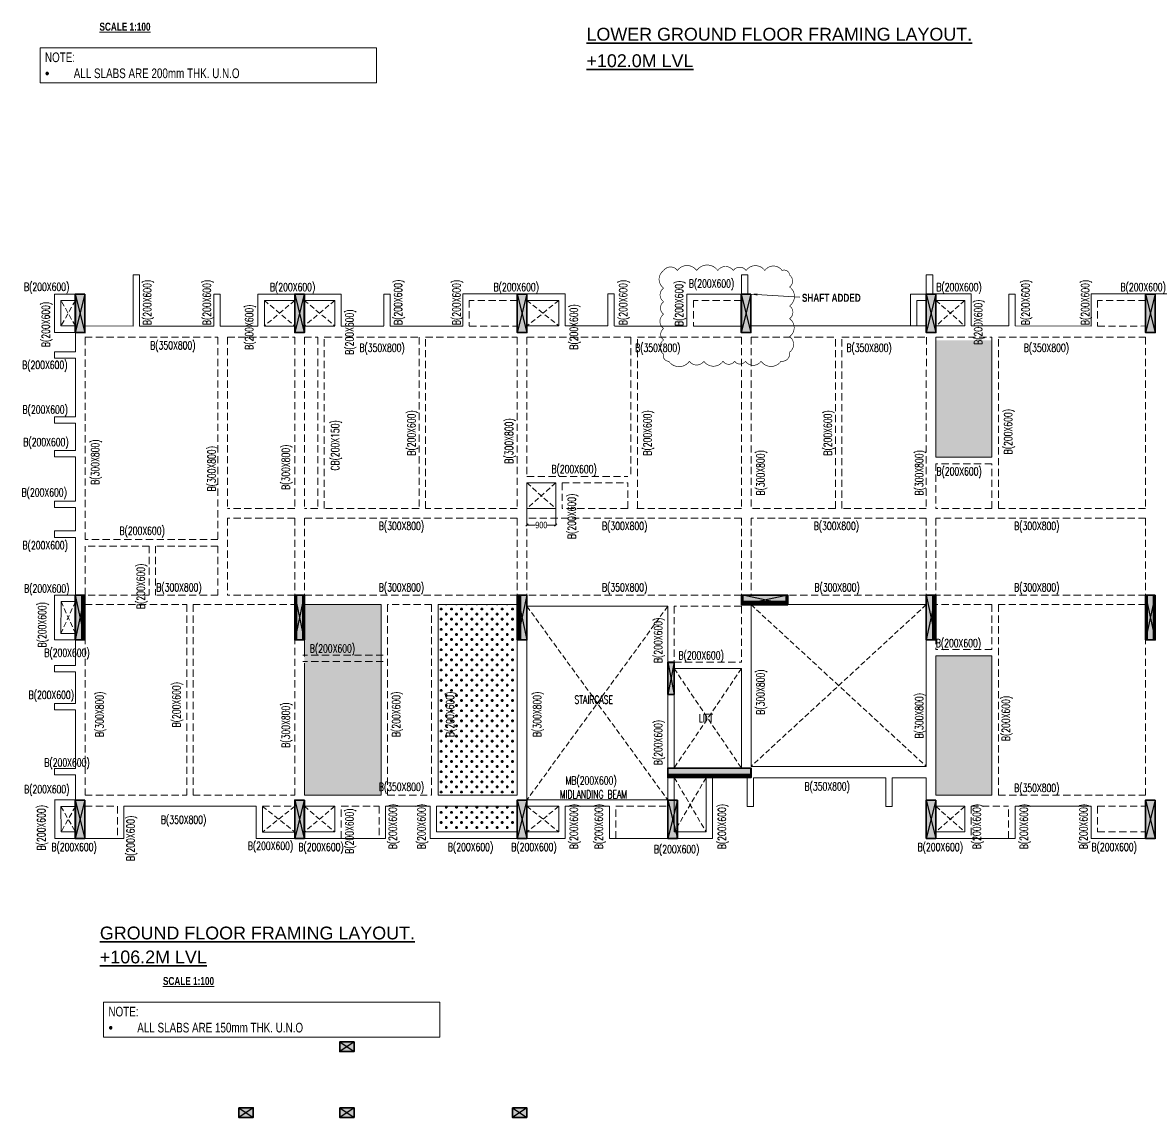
# Model space of a CAD drawing. Header units: millimetres. Extents: x 683505 to 834438, y -157984 to 65565.
# Drawn here: x 734647 to 769873, y -32771 to 1422 of the extents above; entities that cross this region are included whole.
import ezdxf

# ---------------------------------------------------------------- set-up
doc = ezdxf.new("R2010")
doc.units = ezdxf.units.MM
doc.linetypes.add('DASHED', pattern=[0.75, 0.5, -0.25])
doc.linetypes.add('HIDDEN', pattern=[9.525, 6.35, -3.175])
doc.layers.get('0').update_dxf_attribs({"lineweight": 20})
doc.layers.get('Defpoints').update_dxf_attribs({"color": 1})
for name, color, linetype, lineweight in [('G-ANNO-TEXT', 7, 'Continuous', 18), ('HATCH', 9, 'Continuous', 5), ('S-BEAM-IDEN', 2, 'Continuous', 9), ('S-COL HATCH', 8, 'Continuous', 35), ('S-COLS', 6, 'Continuous', 35), ('S-HEADING', 8, 'Continuous', 35), ('S-SUNKEN HATCH', 9, 'Continuous', 35), ('S_FRAMES', 4, 'Continuous', 9), ('STR-CUTOUT', 1, 'Continuous', 13)]:
    doc.layers.add(name, color=color, linetype=linetype, lineweight=lineweight)
doc.styles.add('Dim.s & Anno.(Misc.)', font='ARIALN.TTF')
doc.styles.add('ROMANS', font='romans.shx', dxfattribs={"width": 0.75})
doc.styles.add('SOBHA', font='swisscl.ttf', dxfattribs={"height": 200})
doc.styles.get("Standard").update_dxf_attribs({"font": 'arial.ttf'})
doc.styles.add('Swis721 LtCn BT_2', font='swisscl.ttf', dxfattribs={"height": 244.992296})
doc.dimstyles.new('A-GFC-100', dxfattribs={"dimscale": 100, "dimtxt": 2, "dimasz": 2, "dimexe": 1.5, "dimexo": 0, "dimgap": 1, "dimtad": 1, "dimdec": 0, "dimdsep": 46, "dimtxsty": 'Dim.s & Anno.(Misc.)', "dimblk": 'ARCHTICK', "dimcen": 0, "dimdle": 1.5, "dimclrd": 256, "dimclre": 8, "dimclrt": 6, "dimazin": 2, "dimtfac": 1, "dimtdec": 0, "dimtix": 1, "dimtmove": 2, "dimatfit": 3, "dimfxl": 1, "dimtolj": 1, "dimlwd": -1, "dimlwe": 9, "dimarcsym": 0})
doc.dimstyles.new('S-50', dxfattribs={"dimscale": 50, "dimtxt": 2.5, "dimasz": 1.5, "dimexe": 0.25, "dimexo": 0.25, "dimgap": 0.1, "dimtad": 0, "dimdec": 0, "dimrnd": 0.0005, "dimzin": 0, "dimdsep": 46, "dimtxsty": 'SOBHA', "dimblk": 'OBLIQUE', "dimcen": 0.09, "dimclrd": 9, "dimclre": 9, "dimclrt": 6, "dimadec": 5, "dimazin": 0, "dimtfac": 1, "dimtdec": 0, "dimtofl": 0, "dimtmove": 0, "dimatfit": 3, "dimfxl": 0.18, "dimtolj": 1, "dimtzin": 0, "dimlwd": -1, "dimlwe": -1, "dimarcsym": 0})

# ---------------------------------------------------------------- blocks, each defined once
blk = doc.blocks.new('A$C16acb9dc')
at = {"layer": 'S-COL HATCH'}
h = blk.add_hatch(color=8, dxfattribs=at)
h.dxf.hatch_style = 1
h.paths.add_polyline_path([(300, 17000), (0, 17000), (0, 15800), (300, 15800)])
h = blk.add_hatch(color=8, dxfattribs=at)
h.dxf.hatch_style = 1
h.paths.add_polyline_path([(7151, 17000), (6851, 17000), (6851, 15800), (7151, 15800)])
h = blk.add_hatch(color=8, dxfattribs=at)
h.dxf.hatch_style = 1
h.paths.add_polyline_path([(14100, 17000), (13800, 17000), (13800, 15800), (14100, 15800)])
h = blk.add_hatch(color=8, dxfattribs=at)
h.dxf.hatch_style = 1
h.paths.add_polyline_path([(21100, 17000), (20800, 17000), (20800, 15800), (21100, 15800)])
h = blk.add_hatch(color=8, dxfattribs=at)
h.dxf.hatch_style = 1
h.paths.add_polyline_path([(26875, 17000), (26575, 17000), (26575, 15800), (26875, 15800)])
h = blk.add_hatch(color=8, dxfattribs=at)
h.dxf.hatch_style = 1
h.paths.add_polyline_path([(33725, 17000), (33425, 17000), (33425, 15800), (33725, 15800)])
h = blk.add_hatch(color=8, dxfattribs=at)
h.dxf.hatch_style = 1
h.paths.add_polyline_path([(40626, 17000), (40326, 17000), (40326, 15800), (40626, 15800)])
h = blk.add_hatch(color=8, dxfattribs=at)
h.dxf.hatch_style = 1
h.paths.add_polyline_path([(47475, 17000), (47175, 17000), (47175, 15800), (47475, 15800)])
h = blk.add_hatch(color=8, dxfattribs=at)
h.dxf.hatch_style = 1
h.paths.add_polyline_path([(50777, 14400), (50577, 14400), (50577, 13400), (50777, 13400)])
h = blk.add_hatch(dxfattribs=at)
h.set_pattern_fill('ANSI31', color=8, scale=8)
h.set_pattern_definition([(45, (-490725.384, 57679.764), (-17.9605122, 17.9605122), [])])
h.paths.add_polyline_path([(47276, 13750), (47176, 13750), (47176, 12750), (47276, 12750)])
h = blk.add_hatch(color=8, dxfattribs=at)
h.dxf.hatch_style = 1
h.paths.add_polyline_path([(47276, 12750), (47476, 12750), (47476, 13750), (47276, 13750)])
h = blk.add_hatch(color=8, dxfattribs=at)
h.dxf.hatch_style = 1
h.paths.add_polyline_path([(200, 7600), (0, 7600), (0, 6200), (200, 6200)])
h = blk.add_hatch(dxfattribs=at)
h.set_pattern_fill('ANSI31', color=8, scale=8)
h.set_pattern_definition([(45, (-538833.436, 51529.817), (-17.9605122, 17.9605122), [])])
h.paths.add_polyline_path([(200, 6200), (300, 6200), (300, 7600), (200, 7600)])
h = blk.add_hatch(dxfattribs=at)
h.set_pattern_fill('ANSI31', color=8, scale=8)
h.set_pattern_definition([(45, (-532500.815, 51529.817), (-17.9605122, 17.9605122), [])])
h.paths.add_polyline_path([(6851, 6200), (6901, 6200), (6901, 7600), (6851, 7600)])
h = blk.add_hatch(color=8, dxfattribs=at)
h.dxf.hatch_style = 1
h.paths.add_polyline_path([(7101, 7600), (6901, 7600), (6901, 6200), (7101, 6200)])
h = blk.add_hatch(dxfattribs=at)
h.set_pattern_fill('ANSI31', color=8, scale=8)
h.set_pattern_definition([(45, (-531932.426, 51529.817), (-17.9605122, 17.9605122), [])])
h.paths.add_polyline_path([(7151, 7600), (7101, 7600), (7101, 6200), (7151, 6200)])
h = blk.add_hatch(dxfattribs=at)
h.set_pattern_fill('ANSI31', color=8, scale=8)
h.set_pattern_definition([(45, (-526115.113, 51529.817), (-17.9605122, 17.9605122), [])])
h.paths.add_polyline_path([(13901, 7600), (13801, 7600), (13801, 6200), (13901, 6200)])
h = blk.add_hatch(color=8, dxfattribs=at)
h.dxf.hatch_style = 1
h.paths.add_polyline_path([(14101, 7600), (13901, 7600), (13901, 6200), (14101, 6200)])
h = blk.add_hatch(color=8, dxfattribs=at)
h.dxf.hatch_style = 1
h.paths.add_polyline_path([(20800, 7600), (20800, 7400), (22200, 7400), (22200, 7600)])
h = blk.add_hatch(dxfattribs=at)
h.set_pattern_fill('ANSI31', color=8, scale=8, angle=-90)
h.set_pattern_definition([(315, (66129.657, 547224.291), (17.9605122, 17.9605122), [])])
h.paths.add_polyline_path([(20800, 7400), (20800, 7300), (22200, 7300), (22200, 7400)])
h = blk.add_hatch(color=8, dxfattribs=at)
h.dxf.hatch_style = 1
h.paths.add_polyline_path([(26775, 7600), (26575, 7600), (26575, 6200), (26775, 6200)])
h = blk.add_hatch(dxfattribs=at)
h.set_pattern_fill('ANSI31', color=8, scale=8)
h.set_pattern_definition([(45, (-512258.491, 51529.878), (-17.9605122, 17.9605122), [])])
h.paths.add_polyline_path([(26775, 6200), (26875, 6200), (26875, 7600), (26775, 7600)])
h = blk.add_hatch(dxfattribs=at)
h.set_pattern_fill('ANSI31', color=8, scale=8)
h.set_pattern_definition([(45, (-505925.804, 51529.878), (-17.9605122, 17.9605122), [])])
h.paths.add_polyline_path([(33426, 6200), (33476, 6200), (33476, 7600), (33426, 7600)])
h = blk.add_hatch(color=8, dxfattribs=at)
h.dxf.hatch_style = 1
h.paths.add_polyline_path([(33676, 7600), (33476, 7600), (33476, 6200), (33676, 6200)])
h = blk.add_hatch(dxfattribs=at)
h.set_pattern_fill('ANSI31', color=8, scale=8)
h.set_pattern_definition([(45, (-505357.416, 51529.878), (-17.9605122, 17.9605122), [])])
h.paths.add_polyline_path([(33726, 7600), (33676, 7600), (33676, 6200), (33726, 6200)])
h = blk.add_hatch(dxfattribs=at)
h.set_pattern_fill('ANSI31', color=8, scale=8)
h.set_pattern_definition([(45, (-499025.281, 51529.878), (-17.9605122, 17.9605122), [])])
h.paths.add_polyline_path([(40327, 6200), (40377, 6200), (40377, 7600), (40327, 7600)])
h = blk.add_hatch(color=8, dxfattribs=at)
h.dxf.hatch_style = 1
h.paths.add_polyline_path([(40577, 7600), (40377, 7600), (40377, 6200), (40577, 6200)])
h = blk.add_hatch(dxfattribs=at)
h.set_pattern_fill('ANSI31', color=8, scale=8)
h.set_pattern_definition([(45, (-498456.893, 51529.878), (-17.9605122, 17.9605122), [])])
h.paths.add_polyline_path([(40627, 7600), (40577, 7600), (40577, 6200), (40627, 6200)])
h = blk.add_hatch(color=8, dxfattribs=at)
h.dxf.hatch_style = 1
h.paths.add_polyline_path([(48677, 7400), (48677, 7600), (47277, 7600), (47277, 7400)])
h = blk.add_hatch(dxfattribs=at)
h.set_pattern_fill('ANSI31', color=8, scale=8, angle=-90)
h.set_pattern_definition([(315, (92606.318, 545500.954), (17.9605122, 17.9605122), [])])
h.paths.add_polyline_path([(48677, 7400), (48677, 7300), (47277, 7300), (47277, 7400)])
h = blk.add_hatch(color=8, dxfattribs=at)
h.dxf.hatch_style = 1
h.paths.add_polyline_path([(50777, 7600), (50577, 7600), (50577, 6600), (50777, 6600)])
h = blk.add_hatch(color=8, dxfattribs=at)
h.dxf.hatch_style = 1
h.paths.add_polyline_path([(18701, 5500), (18501, 5500), (18501, 4500), (18701, 4500)])
h = blk.add_hatch(color=8, dxfattribs=at)
h.dxf.hatch_style = 1
h.paths.add_polyline_path([(18502, 2200), (18502, 2000), (21101, 2000), (21101, 2200)])
h = blk.add_hatch(dxfattribs=at)
h.set_pattern_fill('ANSI31', color=8, scale=8, angle=-90)
h.set_pattern_definition([(315, (63831.204, 541823.95), (17.9605122, 17.9605122), [])])
h.paths.add_polyline_path([(18501, 2000), (18501, 1900), (21101, 1900), (21101, 2000)])
h = blk.add_hatch(color=8, dxfattribs=at)
h.dxf.hatch_style = 1
h.paths.add_polyline_path([(300, 1200), (0, 1200), (0, 0), (300, 0)])
h = blk.add_hatch(color=8, dxfattribs=at)
h.dxf.hatch_style = 1
h.paths.add_polyline_path([(7151, 1200), (6851, 1200), (6851, 0), (7151, 0)])
h = blk.add_hatch(color=8, dxfattribs=at)
h.dxf.hatch_style = 1
h.paths.add_polyline_path([(14101, 1200), (13801, 1200), (13801, 0), (14101, 0)])
h = blk.add_hatch(color=8, dxfattribs=at)
h.dxf.hatch_style = 1
h.paths.add_polyline_path([(18801, 1200), (18501, 1200), (18501, 0), (18801, 0)])
h = blk.add_hatch(color=8, dxfattribs=at)
h.dxf.hatch_style = 1
h.paths.add_polyline_path([(26875, 1200), (26575, 1200), (26575, 0), (26875, 0)])
h = blk.add_hatch(color=8, dxfattribs=at)
h.dxf.hatch_style = 1
h.paths.add_polyline_path([(33726, 1200), (33426, 1200), (33426, 0), (33726, 0)])
h = blk.add_hatch(color=8, dxfattribs=at)
h.dxf.hatch_style = 1
h.paths.add_polyline_path([(40626, 1200), (40326, 1200), (40326, 0), (40626, 0)])
h = blk.add_hatch(color=8, dxfattribs=at)
h.dxf.hatch_style = 1
h.paths.add_polyline_path([(47475, 1200), (47175, 1200), (47175, 0), (47475, 0)])
at = {"layer": 'S-COLS'}
for points in [[(300, 17000), (0, 17000), (0, 15800), (300, 15800)], [(7151, 17000), (6851, 17000), (6851, 15800), (7151, 15800)], [(14100, 17000), (13800, 17000), (13800, 15800), (14100, 15800)], [(21100, 17000), (20800, 17000), (20800, 15800), (21100, 15800)], [(26875, 17000), (26575, 17000), (26575, 15800), (26875, 15800)], [(33725, 17000), (33425, 17000), (33425, 15800), (33725, 15800)], [(40626, 17000), (40326, 17000), (40326, 15800), (40626, 15800)], [(47475, 17000), (47175, 17000), (47175, 15800), (47475, 15800)], [(50777, 14400), (50577, 14400), (50577, 13400), (50777, 13400)], [(47176, 13750), (47476, 13750), (47476, 12750), (47176, 12750)], [(47176, 13750), (47276, 13750), (47276, 12750), (47176, 12750)], [(300, 7600), (0, 7600), (0, 6200), (300, 6200)], [(300, 7600), (200, 7600), (200, 6200), (300, 6200)], [(7151, 7600), (6851, 7600), (6851, 6200), (7151, 6200)], [(6851, 7600), (6901, 7600), (6901, 6200), (6851, 6200)], [(7151, 7600), (7101, 7600), (7101, 6200), (7151, 6200)], [(14101, 7600), (13801, 7600), (13801, 6200), (14101, 6200)], [(13801, 7600), (13901, 7600), (13901, 6200), (13801, 6200)], [(22200, 7600), (22200, 7300), (20800, 7300), (20800, 7600)], [(22200, 7300), (22200, 7400), (20800, 7400), (20800, 7300)], [(26875, 7600), (26575, 7600), (26575, 6200), (26875, 6200)], [(26875, 7600), (26775, 7600), (26775, 6200), (26875, 6200)], [(33726, 7600), (33426, 7600), (33426, 6200), (33726, 6200)], [(33426, 7600), (33476, 7600), (33476, 6200), (33426, 6200)], [(33726, 7600), (33676, 7600), (33676, 6200), (33726, 6200)], [(40627, 7600), (40327, 7600), (40327, 6200), (40627, 6200)], [(40327, 7600), (40377, 7600), (40377, 6200), (40327, 6200)], [(40627, 7600), (40577, 7600), (40577, 6200), (40627, 6200)], [(48677, 7300), (48677, 7600), (47277, 7600), (47277, 7300)], [(48677, 7300), (48677, 7400), (47277, 7400), (47277, 7300)], [(50777, 7600), (50577, 7600), (50577, 6600), (50777, 6600)], [(18701, 5500), (18501, 5500), (18501, 4500), (18701, 4500)], [(21101, 2200), (21101, 1900), (18502, 1900), (18502, 2200)], [(21101, 1900), (21101, 2000), (18501, 2000), (18501, 1900)], [(300, 1200), (0, 1200), (0, 0), (300, 0)], [(7151, 1200), (6851, 1200), (6851, 0), (7151, 0)], [(14101, 1200), (13801, 1200), (13801, 0), (14101, 0)], [(18801, 1200), (18501, 1200), (18501, 0), (18801, 0)], [(26875, 1200), (26575, 1200), (26575, 0), (26875, 0)], [(33726, 1200), (33426, 1200), (33426, 0), (33726, 0)], [(40626, 1200), (40326, 1200), (40326, 0), (40626, 0)], [(47475, 1200), (47175, 1200), (47175, 0), (47475, 0)]]:
    blk.add_lwpolyline(points, close=True, dxfattribs=at)
blk = doc.blocks.new('A$C292141ff')
at = {"layer": 'HATCH'}
h = blk.add_hatch(color=8, dxfattribs=at)
h.dxf.hatch_style = 1
h.paths.add_polyline_path([(8555, -1156), (8555, -1156), (8706, -1156), (8706, -856), (8256, -856), (8256, -1156), (8305, -1156), (8305, -1156)])
at = {"layer": 'S-COL HATCH'}
h = blk.add_hatch(color=8, dxfattribs=at)
h.dxf.hatch_style = 1
h.paths.add_polyline_path([(300, 22501), (0, 22501), (0, 21301), (300, 21301)])
h = blk.add_hatch(color=8, dxfattribs=at)
h.dxf.hatch_style = 1
h.paths.add_polyline_path([(7151, 22501), (6851, 22501), (6851, 21301), (7151, 21301)])
h = blk.add_hatch(color=8, dxfattribs=at)
h.dxf.hatch_style = 1
h.paths.add_polyline_path([(14100, 22501), (13800, 22501), (13800, 21301), (14100, 21301)])
h = blk.add_hatch(color=8, dxfattribs=at)
h.dxf.hatch_style = 1
h.paths.add_polyline_path([(21100, 22501), (20800, 22501), (20800, 21301), (21100, 21301)])
h = blk.add_hatch(color=8, dxfattribs=at)
h.dxf.hatch_style = 1
h.paths.add_polyline_path([(26875, 22501), (26575, 22501), (26575, 21301), (26875, 21301)])
h = blk.add_hatch(color=8, dxfattribs=at)
h.dxf.hatch_style = 1
h.paths.add_polyline_path([(33725, 22501), (33425, 22501), (33425, 21301), (33725, 21301)])
h = blk.add_hatch(color=8, dxfattribs=at)
h.dxf.hatch_style = 1
h.paths.add_polyline_path([(40626, 22501), (40326, 22501), (40326, 21301), (40626, 21301)])
h = blk.add_hatch(color=8, dxfattribs=at)
h.dxf.hatch_style = 1
h.paths.add_polyline_path([(47475, 22501), (47175, 22501), (47175, 21301), (47475, 21301)])
h = blk.add_hatch(color=8, dxfattribs=at)
h.dxf.hatch_style = 1
h.paths.add_polyline_path([(50877, 19901), (50577, 19901), (50577, 18901), (50877, 18901)])
h = blk.add_hatch(color=8, dxfattribs=at)
h.dxf.hatch_style = 1
h.paths.add_polyline_path([(47176, 19251), (47476, 19251), (47476, 18251), (47176, 18251)])
h = blk.add_hatch(color=8, dxfattribs=at)
h.dxf.hatch_style = 1
h.paths.add_polyline_path([(300, 13101), (0, 13101), (0, 11701), (300, 11701)])
h = blk.add_hatch(color=8, dxfattribs=at)
h.dxf.hatch_style = 1
h.paths.add_polyline_path([(7151, 13101), (6851, 13101), (6851, 11701), (7151, 11701)])
h = blk.add_hatch(color=8, dxfattribs=at)
h.dxf.hatch_style = 1
h.paths.add_polyline_path([(14101, 13101), (13801, 13101), (13801, 11701), (14101, 11701)])
h = blk.add_hatch(color=8, dxfattribs=at)
h.dxf.hatch_style = 1
h.paths.add_polyline_path([(22252, 12801), (22252, 13101), (20852, 13101), (20852, 12801)])
h = blk.add_hatch(color=8, dxfattribs=at)
h.dxf.hatch_style = 1
h.paths.add_polyline_path([(26875, 13101), (26575, 13101), (26575, 11701), (26875, 11701)])
h = blk.add_hatch(color=8, dxfattribs=at)
h.dxf.hatch_style = 1
h.paths.add_polyline_path([(33726, 13101), (33426, 13101), (33426, 11701), (33726, 11701)])
h = blk.add_hatch(color=8, dxfattribs=at)
h.dxf.hatch_style = 1
h.paths.add_polyline_path([(40626, 13101), (40326, 13101), (40326, 11701), (40626, 11701)])
h = blk.add_hatch(color=8, dxfattribs=at)
h.dxf.hatch_style = 1
h.paths.add_polyline_path([(47277, 13100), (47277, 12800), (48677, 12800), (48677, 13100)])
h = blk.add_hatch(color=8, dxfattribs=at)
h.dxf.hatch_style = 1
h.paths.add_polyline_path([(50877, 13101), (50577, 13101), (50577, 12101), (50877, 12101)])
h = blk.add_hatch(color=8, dxfattribs=at)
h.dxf.hatch_style = 1
h.paths.add_polyline_path([(18701, 11001), (18501, 11001), (18501, 10001), (18701, 10001)])
h = blk.add_hatch(color=8, dxfattribs=at)
h.dxf.hatch_style = 1
h.paths.add_polyline_path([(18502, 7700), (21101, 7700), (21101, 7401), (18502, 7401)])
h = blk.add_hatch(color=8, dxfattribs=at)
h.dxf.hatch_style = 1
h.paths.add_polyline_path([(300, 6701), (0, 6701), (0, 5501), (300, 5501)])
h = blk.add_hatch(color=8, dxfattribs=at)
h.dxf.hatch_style = 1
h.paths.add_polyline_path([(7151, 6701), (6851, 6701), (6851, 5501), (7151, 5501)])
h = blk.add_hatch(color=8, dxfattribs=at)
h.dxf.hatch_style = 1
h.paths.add_polyline_path([(14102, 6701), (13802, 6701), (13802, 5501), (14102, 5501)])
h = blk.add_hatch(color=8, dxfattribs=at)
h.dxf.hatch_style = 1
h.paths.add_polyline_path([(18801, 6701), (18501, 6701), (18501, 5501), (18801, 5501)])
h = blk.add_hatch(color=8, dxfattribs=at)
h.dxf.hatch_style = 1
h.paths.add_polyline_path([(26875, 6701), (26575, 6701), (26575, 5501), (26875, 5501)])
h = blk.add_hatch(color=8, dxfattribs=at)
h.dxf.hatch_style = 1
h.paths.add_polyline_path([(33726, 6701), (33426, 6701), (33426, 5501), (33726, 5501)])
h = blk.add_hatch(color=8, dxfattribs=at)
h.dxf.hatch_style = 1
h.paths.add_polyline_path([(40626, 6701), (40326, 6701), (40326, 5501), (40626, 5501)])
h = blk.add_hatch(color=8, dxfattribs=at)
h.dxf.hatch_style = 1
h.paths.add_polyline_path([(47475, 6701), (47175, 6701), (47175, 5501), (47475, 5501)])
h = blk.add_hatch(color=8, dxfattribs=at)
h.dxf.hatch_style = 1
h.paths.add_polyline_path([(5106, -2912), (5556, -2912), (5556, -3212), (5106, -3212)])
h = blk.add_hatch(color=8, dxfattribs=at)
h.dxf.hatch_style = 1
h.paths.add_polyline_path([(8256, -2912), (8706, -2912), (8706, -3212), (8256, -3212)])
h = blk.add_hatch(color=8, dxfattribs=at)
h.dxf.hatch_style = 1
h.paths.add_polyline_path([(13651, -2912), (14101, -2912), (14101, -3212), (13651, -3212)])
at = {"layer": 'Defpoints', "color": 3}
for p, q in [((300, 22501), (0, 21301)), ((0, 22501), (300, 21301)), ((7151, 22501), (6851, 21301)), ((6851, 22501), (7151, 21301)), ((14100, 22501), (13800, 21301)), ((13800, 22501), (14100, 21301)), ((21100, 22501), (20800, 21301)), ((20800, 22501), (21100, 21301)), ((26875, 22501), (26575, 21301)), ((26575, 22501), (26875, 21301)), ((33725, 22501), (33425, 21301)), ((33425, 22501), (33725, 21301)), ((40626, 22501), (40326, 21301)), ((40326, 22501), (40626, 21301)), ((47475, 22501), (47175, 21301)), ((47175, 22501), (47475, 21301)), ((50777, 19901), (50577, 18901)), ((50577, 19901), (50777, 18901)), ((47476, 19251), (47177, 18251)), ((47177, 19251), (47476, 18251)), ((300, 13101), (0, 11701)), ((0, 13101), (300, 11701)), ((7151, 13101), (6851, 11701)), ((6851, 13101), (7151, 11701)), ((14101, 13101), (13801, 11701)), ((13801, 13101), (14101, 11701)), ((22252, 12801, 0), (20852, 13101, 0)), ((22252, 13101, 0), (20852, 12801, 0)), ((26875, 13101), (26575, 11701)), ((26575, 13101), (26875, 11701)), ((33726, 13101), (33426, 11701)), ((33426, 13101), (33726, 11701)), ((40626, 13101), (40326, 11701)), ((40326, 13101), (40626, 11701)), ((47277, 13101), (48677, 12801)), ((47277, 12801), (48677, 13101)), ((50777, 13101), (50577, 12101)), ((50577, 13101), (50777, 12101)), ((18702, 11001), (18502, 10001)), ((18502, 11001), (18702, 10001)), ((300, 6701), (0, 5501)), ((0, 6701), (300, 5501)), ((7151, 6701), (6851, 5501)), ((6851, 6701), (7151, 5501)), ((14101, 6701), (13801, 5501)), ((13801, 6701), (14101, 5501)), ((18802, 6701), (18502, 5501)), ((18502, 6701), (18802, 5501)), ((26875, 6701), (26575, 5501)), ((26575, 6701), (26875, 5501)), ((33726, 6701), (33426, 5501)), ((33426, 6701), (33726, 5501)), ((40626, 6701), (40326, 5501)), ((40326, 6701), (40626, 5501)), ((47475, 6701), (47175, 5501)), ((47175, 6701), (47475, 5501)), ((8706, -856), (8256, -1156)), ((8256, -856), (8706, -1156)), ((5556, -2912), (5106, -3212)), ((5106, -2912), (5556, -3212)), ((8706, -2912), (8256, -3212)), ((8256, -2912), (8706, -3212)), ((14101, -2912), (13651, -3212)), ((13651, -2912), (14101, -3212))]:
    blk.add_line(p, q, dxfattribs=at)
at = {"layer": 'S-COLS'}
for points in [[(300, 22501), (0, 22501), (0, 21301), (300, 21301)], [(7151, 22501), (6851, 22501), (6851, 21301), (7151, 21301)], [(14100, 22501), (13800, 22501), (13800, 21301), (14100, 21301)], [(21100, 22501), (20800, 22501), (20800, 21301), (21100, 21301)], [(26875, 22501), (26575, 22501), (26575, 21301), (26875, 21301)], [(33725, 22501), (33425, 22501), (33425, 21301), (33725, 21301)], [(40626, 22501), (40326, 22501), (40326, 21301), (40626, 21301)], [(47475, 22501), (47175, 22501), (47175, 21301), (47475, 21301)], [(50877, 19901), (50577, 19901), (50577, 18901), (50877, 18901)], [(47176, 19251), (47476, 19251), (47476, 18251), (47176, 18251)], [(300, 13101), (0, 13101), (0, 11701), (300, 11701)], [(7151, 13101), (6851, 13101), (6851, 11701), (7151, 11701)], [(14101, 13101), (13801, 13101), (13801, 11701), (14101, 11701)], [(26875, 13101), (26575, 13101), (26575, 11701), (26875, 11701)], [(33726, 13101), (33426, 13101), (33426, 11701), (33726, 11701)], [(40626, 13101), (40326, 13101), (40326, 11701), (40626, 11701)], [(47277, 13100), (47277, 12800), (48677, 12800), (48677, 13100)], [(50877, 13101), (50577, 13101), (50577, 12101), (50877, 12101)], [(18701, 11001), (18501, 11001), (18501, 10001), (18701, 10001)], [(18502, 7700), (21101, 7700), (21101, 7401), (18502, 7401)], [(300, 6701), (0, 6701), (0, 5501), (300, 5501)], [(7151, 6701), (6851, 6701), (6851, 5501), (7151, 5501)], [(14102, 6701), (13802, 6701), (13802, 5501), (14102, 5501)], [(18801, 6701), (18501, 6701), (18501, 5501), (18801, 5501)], [(26875, 6701), (26575, 6701), (26575, 5501), (26875, 5501)], [(33726, 6701), (33426, 6701), (33426, 5501), (33726, 5501)], [(40626, 6701), (40326, 6701), (40326, 5501), (40626, 5501)], [(47475, 6701), (47175, 6701), (47175, 5501), (47475, 5501)], [(8706, -856), (8706, -1156), (8256, -1156), (8256, -856)], [(5106, -2912), (5556, -2912), (5556, -3212), (5106, -3212)], [(8256, -2912), (8706, -2912), (8706, -3212), (8256, -3212)], [(13651, -2912), (14101, -2912), (14101, -3212), (13651, -3212)]]:
    blk.add_lwpolyline(points, close=True, dxfattribs=at)
at = {"layer": 'S-COLS', "elevation": 0}
blk.add_lwpolyline([(22252, 12801), (22252, 13101), (20852, 13101), (20852, 12801)], close=True, dxfattribs=at)
blk = doc.blocks.new('_Oblique')
at = {"color": 0, "linetype": 'ByBlock', "lineweight": -2}
blk.add_line((-0.5, -0.5), (0.5, 0.5), dxfattribs=at)
blk = doc.blocks.new('*D14')
at = {"color": 9, "transparency": 16777216}
for p, q in [((750399, -13368), (750399, -14284)), ((751298, -13368), (751298, -14284)), ((750399, -14271), (750668, -14271)), ((751298, -14271), (751029, -14271))]:
    blk.add_line(p, q, dxfattribs=at)
at = {"layer": 'Defpoints', "color": 0, "transparency": 16777216}
for p in [(750399, -13355), (751298, -13355), (751298, -14271)]:
    blk.add_point(p, dxfattribs=at)
at = {"color": 9, "transparency": 16777216, "xscale": 75, "yscale": 75, "zscale": 75, "rotation": 180}
blk.add_blockref('_Oblique', (750399, -14271), dxfattribs=at)
at = {"color": 9, "transparency": 16777216, "xscale": 75, "yscale": 75, "zscale": 75}
blk.add_blockref('_Oblique', (751298, -14271), dxfattribs=at)
at = {"color": 6, "transparency": 16777216, "insert": (750849, -14271), "char_height": 200, "attachment_point": 5, "style": 'SOBHA'}
blk.add_mtext('\\A1;900', dxfattribs=at)
blk = doc.blocks.new('_ArchTick')
at = {"color": 0, "linetype": 'ByBlock', "const_width": 0.15}
blk.add_lwpolyline([(-0.5, -0.5), (0.5, 0.5)], dxfattribs=at)

msp = doc.modelspace()

# ---------------------------------------------------------------- hatches: boundary and pattern name
at = {"layer": 'S-SUNKEN HATCH'}
h = msp.add_hatch(dxfattribs=at)
h.set_pattern_fill('CROSS', color=256, scale=25)
h.set_pattern_definition([(0, (119297.29, -106740.7), (158.75, 158.75), [79.375, -238.125]), (90, (119336.98, -106780.39), (-158.75, 158.75), [79.375, -238.125])])
h.paths.add_polyline_path([(743449.7, -16755.2), (743449.7, -22703.2), (743449.7, -22703.2), (743448.7, -22705.2), (745848.6, -22705.2), (745849.7, -16755.2)])
h.paths.add_polyline_path([(763174.6, -18353.1), (763174.6, -22703.2), (763174.7, -22703.2), (763174.7, -22705.2), (764924.7, -22705.2), (764924.7, -18353.1)])
h.paths.add_polyline_path([(764924.8, -8503.1), (763174.7, -8503.1), (763174.7, -8602.9), (763174.6, -12153.1), (764924.8, -12153.1)])
h = msp.add_hatch(dxfattribs=at)
h.set_pattern_fill('CROSS', color=256, scale=25)
h.set_pattern_definition([(0, (123478.79, -106745.73), (158.75, 158.75), [79.375, -238.125]), (90, (123518.47, -106785.42), (-158.75, 158.75), [79.375, -238.125])])
h.paths.add_polyline_path([(750031.2, -23055.2), (747631.2, -23055.2), (747631.2, -23855.2), (750031.2, -23855.2)])
h.paths.add_polyline_path([(747631.2, -22705.2), (750031.2, -22705.2), (750031.2, -16760.2), (747631.2, -16760.2), (747631.2, -22708.2), (747631.2, -22708.2)])

# ---------------------------------------------------------------- linework, layer by layer
at = {"const_width": 20}
msp.add_lwpolyline([(754670.5, -6321.9, 0.5205671), (754670.5, -6869.6, 0.5205671), (754670.5, -7296.3, 0.5205671), (754670.5, -7686.3, 0.5205671), (754670.5, -8133.4, 0.5205671), (754670.5, -8491, 0.5205671), (754670.5, -8936.8, 0.5205671), (754826.8, -9155.6, 0.5205671), (755474.2, -9155.6, 0.5205671), (755926.9, -9155.6, 0.5205671), (756523.4, -9155.6, 0.5205671), (756886.5, -9155.6, 0.5205671), (757223.9, -9155.6, 0.5205671), (757712.5, -9155.6, 0.5205671), (758334.7, -9155.6, 0.5205671), (758601.6, -8872.2, 0.5205671), (758601.6, -8386, 0.5205671), (758601.6, -7826.1, 0.5205671), (758601.6, -7426.5, 0.5205671), (758601.6, -6834.7, 0.5205671), (758601.6, -6465.8, 0.5205671), (758369.2, -6321.9, 0.5205671), (757829, -6321.9, 0.5205671), (757245.5, -6321.9, 0.5205671), (756844.4, -6321.9, 0.5205671), (756360.5, -6321.9, 0.5205671), (755700.5, -6321.9, 0.5205671), (755100.4, -6321.9, 0.5205671)], format="xyb", close=True, dxfattribs=at)
at = {"layer": 'S_FRAMES'}
for p, q in [((735647.5, -8254.3), (735647.5, -7058.2)), ((735647.5, -7058.2), (736298.6, -7058.2)), ((743148.6, -7255), (743148.6, -8052.3)), ((743448.6, -7055), (743448.6, -7055)), ((743448.6, -7255), (743448.6, -8052.3)), ((750398.6, -7055), (750398.6, -7055)), ((750398.6, -7255), (750398.6, -8052.3)), ((750398.7, -7055), (750398.7, -7055)), ((762873.6, -7054), (762873.6, -7054)), ((763173.6, -7254), (763173.6, -8052.3)), ((736297.6, -8254.3), (735646, -8254.3)), ((736298.6, -8860.2), (736298.6, -8254.3)), ((763173.6, -8407.4), (763173.6, -12155.2)), ((764923.7, -12155.2), (764923.7, -8405.2)), ((736298.6, -10890.2), (736298.6, -9060.2)), ((736298.6, -11940.2), (736298.6, -11090.2)), ((736298.6, -13520.2), (736298.6, -12140.2)), ((764923.7, -12155.2), (763173.6, -12155.2)), ((750398.6, -12955.2), (750398.6, -13755.2)), ((750398.6, -12955.2), (751298.5, -12955.2)), ((751298.5, -12955.2), (751298.5, -13755.2)), ((736298.6, -14455.2), (736298.6, -13720.2)), ((751298.5, -13755.2), (750398.6, -13755.2)), ((736298.6, -16457.3), (736298.6, -14655.2)), ((743448.6, -16757.3), (743448.6, -18380.2)), ((745848.7, -16757.3), (743448.6, -16757.3)), ((745848.7, -16757.3), (745848.7, -22705.2)), ((750098.6, -16757.3), (747623.7, -16757.3)), ((747623.7, -16757.3), (747623.7, -22705.2)), ((750098.6, -16757.3), (750098.6, -22705.2)), ((750398.6, -16807.3), (750398.6, -22855.2)), ((754798.6, -16807.3), (750398.6, -16807.3)), ((754798.6, -16807.3), (754798.6, -22855.2)), ((757398.6, -16757.3), (757398.6, -21810.5)), ((762873.6, -16757.3), (757398.6, -16757.3)), ((762873.6, -16757.3), (762873.6, -21810.5)), ((736298.6, -17455.3), (736298.6, -18655.1)), ((743448.6, -18580.2), (743448.6, -22705.2)), ((763173.6, -18355.2), (763173.6, -22705.2)), ((764923.7, -18355.2), (763173.6, -18355.2)), ((764923.7, -18355.2), (764923.7, -22705.2)), ((736298.6, -18855.1), (736298.6, -19845.2)), ((754998.6, -18755.3), (754998.6, -21858.7)), ((754998.6, -18755.3), (757098.6, -18755.3)), ((757098.6, -18755.3), (757098.6, -21858.7)), ((736298.6, -20045.2), (736298.6, -21875.2)), ((762873.6, -21810.5), (757398.6, -21810.5)), ((736298.6, -22075.2), (736298.6, -22857.5)), ((757098.6, -21858.7), (754998.6, -21858.7)), ((755998.6, -23855.2), (755998.6, -22160.5)), ((756198.6, -24055.2), (756198.6, -22160.5)), ((757274.1, -22160.5), (756198.6, -22160.5)), ((761604.1, -22160.5), (757474.1, -22160.5)), ((762873.6, -22160.5), (761804.1, -22160.5)), ((762873.6, -24056.2), (762873.6, -22160.5)), ((736298.6, -22857.5), (735649.2, -22857.5)), ((735650.5, -22857.5), (735650.5, -24055.3)), ((743448.6, -22705.2), (745848.7, -22705.2)), ((747623.7, -22705.2), (750098.6, -22705.2)), ((750398.6, -22855.2), (754798.6, -22855.2)), ((763173.6, -22705.2), (764923.7, -22705.2)), ((737809.3, -23055.2), (741939.3, -23055.2)), ((743448.6, -23055.2), (744398.7, -23055.2)), ((745984.8, -23055.2), (747373.7, -23055.2)), ((747573.7, -23055.2), (750098.6, -23055.2)), ((750098.6, -23855.2), (750098.6, -23055.1)), ((750398.6, -23855.2), (750398.6, -23055.1)), ((750398.6, -23055.2), (751398.6, -23055.2)), ((751598.6, -23055.2), (752975.3, -23055.2)), ((754798.6, -23055.2), (754798.6, -24055.2)), ((763173.6, -23055.2), (764073.6, -23055.2)), ((763173.6, -23856.2), (763173.6, -23055.2)), ((765644.2, -23055.2), (768023.7, -23055.2)), ((765644.2, -23055.2), (765644.2, -24056.2)), ((735650.5, -24055.3), (737809.3, -24055.2)), ((741939.3, -24055.2), (745984.8, -24055.2)), ((743448.6, -24055.2), (743448.6, -24055.2)), ((750398.6, -24055.2), (750398.6, -24055.2)), ((752975.3, -24055.2), (756198.6, -24055.2)), ((756198.6, -24055.3), (756198.6, -24055.2)), ((762873.6, -24056.2), (762873.6, -24056.2)), ((765644.2, -24056.2), (762873.6, -24056.2))]:
    msp.add_line(p, q, dxfattribs=at)
at = {"layer": 'S_FRAMES', "linetype": 'DASHED', "ltscale": 450}
for p, q in [((750098.6, -7255), (750098.6, -8052.3)), ((750098.7, -7255), (750098.7, -8052.3)), ((757099.9, -7256.7), (755598.4, -7256.7)), ((755598.4, -7256.7), (755598.4, -8057.4)), ((757098.6, -7254.8), (757098.6, -8052.3)), ((769723.7, -7255.1), (769723.7, -8052.3)), ((736598.7, -8054.3), (736597.6, -8405.3)), ((736598.6, -14725.3), (736597.6, -8405.3)), ((740748.7, -8405.3), (740748.7, -14725.3)), ((741048.7, -8405.4), (741048.7, -13755.2)), ((741048.7, -8405.4), (743148.6, -8405.4)), ((743148.6, -8405.4), (743148.6, -13755.2)), ((743448.6, -8405.4), (743448.6, -13755.2)), ((750098.6, -8407.4), (750098.6, -13755.2)), ((750398.9, -8407.4), (750398.6, -12755.2)), ((757098.8, -8407.4), (757098.6, -13755.2)), ((757398.6, -8407.4), (757398.6, -13755.2)), ((760036.1, -13755.2), (760036.1, -8407.4)), ((760236.1, -13755.2), (760236.1, -8407.4)), ((762873.9, -8407.4), (762873.6, -13755.2)), ((765123.7, -13755.2), (765123.7, -8407.4)), ((769723.6, -8405.4), (769723.6, -13755.2)), ((763173.6, -12355.2), (763173.6, -13755.2)), ((764923.7, -12355.2), (763173.6, -12355.2)), ((764923.7, -13755.2), (764923.7, -12354.1)), ((750398.6, -12755.2), (753548.6, -12755.2)), ((751498.5, -12955.2), (751498.5, -13755.2)), ((751498.5, -12955.2), (753548.6, -12955.2)), ((753548.6, -13755.2), (753548.6, -12955.2)), ((743148.6, -13755.2), (741048.7, -13755.2)), ((743148.6, -14055.2), (741048.7, -14055.2)), ((741048.7, -14055.2), (741048.7, -16457.3)), ((743148.6, -14055.2), (743148.6, -16457.3)), ((743864.9, -13755.2), (743448.6, -13755.2)), ((743448.6, -14055.2), (743448.6, -16457.3)), ((750098.6, -14055.2), (743448.6, -14055.2)), ((747031.7, -13755.2), (744064.9, -13755.2)), ((750098.6, -13755.2), (747231.7, -13755.2)), ((750098.6, -14055.2), (750098.6, -16457.3)), ((750398.6, -14055.2), (750398.6, -16457.3)), ((757098.6, -14055.2), (750398.6, -14055.2)), ((753548.6, -13755.2), (751498.5, -13755.2)), ((757098.6, -13755.2), (753748.6, -13755.2)), ((757098.6, -14055.2), (757098.6, -16457.3)), ((760036.1, -13755.2), (757398.6, -13755.2)), ((757398.6, -14055.2), (757398.6, -16457.3)), ((762873.6, -14055.2), (757398.6, -14055.2)), ((762873.6, -13755.2), (760236.1, -13755.2)), ((762873.6, -14055.2), (762873.6, -16457.3)), ((764923.7, -13755.2), (763173.6, -13755.2)), ((763173.6, -14055.2), (763173.6, -16457.3)), ((769723.6, -14055.2), (763173.6, -14055.2)), ((769723.6, -13755.2), (765123.7, -13755.2)), ((769723.6, -14055.2), (769723.6, -16457.3)), ((740748.7, -14725.3), (736598.6, -14725.3)), ((736598.6, -16457.3), (736598.6, -14925.3)), ((738604.3, -14925.3), (736598.6, -14925.3)), ((738604.3, -14925.3), (738604.3, -16457.3)), ((740748.7, -14925.3), (738804.3, -14925.3)), ((738804.3, -14925.3), (738804.3, -16457.3)), ((740748.7, -14925.3), (740748.7, -16457.3)), ((750098.6, -16457.3), (743448.6, -16457.3)), ((757098.6, -16457.3), (750398.6, -16457.3)), ((762873.6, -16457.3), (757398.6, -16457.3)), ((769723.6, -16457.3), (763173.6, -16457.3)), ((736598.6, -16757.3), (736598.6, -22705.2)), ((739773.6, -16757.3), (739773.6, -22705.2)), ((739973.6, -16757.3), (739973.6, -22705.2)), ((747423.7, -16757.3), (746048.7, -16757.3)), ((746048.7, -16757.3), (746048.7, -22705.2)), ((747423.7, -16757.3), (747423.7, -22705.2)), ((757098.6, -16807.3), (754998.6, -16807.3)), ((754998.6, -16807.3), (754998.6, -18555.3)), ((757098.6, -16807.3), (757098.6, -18555.3)), ((763173.6, -16757.3), (763173.6, -18155.2)), ((764923.7, -16757.3), (763173.6, -16757.3)), ((764923.7, -16757.3), (764923.7, -18155.2)), ((769723.6, -16757.3), (765123.7, -16757.3)), ((765123.7, -16757.3), (765123.7, -22705.2)), ((769723.6, -16757.3), (769723.6, -22705.2)), ((764923.7, -18155.2), (763173.6, -18155.2)), ((745911.3, -18332.4), (743398.7, -18332.4)), ((745911.3, -18532.4), (743398.7, -18532.4)), ((754998.6, -18555.3), (757098.6, -18555.3)), ((736598.6, -22705.2), (739773.6, -22705.2)), ((739973.6, -22705.2), (743148.6, -22705.2)), ((746048.7, -22705.2), (747423.7, -22705.2)), ((765123.7, -22705.2), (769723.6, -22705.2)), ((736598.6, -23055.2), (736598.6, -24055.2)), ((736598.6, -23055.2), (737609.3, -23055.2)), ((737609.3, -23055.2), (737609.3, -24058.8)), ((742139.3, -23055.2), (743148.6, -23055.2)), ((743148.6, -23055.2), (743148.6, -24055.2)), ((744598.7, -23055.2), (745784.8, -23055.2)), ((744598.7, -24055.2), (744598.7, -23055.2)), ((745784.8, -23055.2), (745784.8, -24058.8)), ((753175.3, -23055.2), (754798.6, -23055.2)), ((753175.3, -24058.8), (753175.3, -23055.2)), ((764273.6, -23055.2), (765444.2, -23055.2)), ((764273.6, -23055.2), (764273.6, -24056.2)), ((765444.2, -24055.5), (765444.2, -23055.2)), ((768223.7, -23055.2), (769723.7, -23055.2)), ((769723.7, -23855.2), (769723.7, -23055.2))]:
    msp.add_line(p, q, dxfattribs=at)
at = {"layer": 'S_FRAMES', "linetype": 'Continuous', "ltscale": 450}
for p, q in [((757098.6, -7056.7), (755397.1, -7056.7)), ((755398.4, -7057.8), (755398.4, -8057.4)), ((736298.6, -16657.3), (736298.6, -17255.3)), ((737809.3, -24055.2), (737809.3, -23055.2)), ((741939.3, -23055.2), (741939.3, -24055.2)), ((745984.8, -24055.2), (745984.8, -23055.2)), ((752975.3, -23055.2), (752975.3, -24055.2))]:
    msp.add_line(p, q, dxfattribs=at)
for points in [[(736598.7, -8054.3), (738097.9, -8054.8), (738097.9, -6457.1), (738297.9, -6457.1), (738297.9, -8054.9), (740623.4, -8057.4)], [(757098.6, -7054), (757098.6, -6454.9), (757298.6, -6454.9), (757298.6, -7054)], [(762873.6, -7054), (762873.6, -6454.9), (763073.6, -6454.9), (763073.6, -7054)], [(736297.6, -7256.6), (735847.2, -7256.6), (735846.3, -8054.3), (736297.6, -8054.3), (736297.6, -7256.6)], [(740623.4, -8057.4), (740622.8, -7057.3), (740822.8, -7057.3), (740823.4, -8057.4)], [(741998.7, -8056.1), (741998.9, -7056.6), (743149.9, -7056.7)], [(743448.6, -7056.7), (744598.7, -7056.7), (744598.7, -8057.4), (745928.3, -8057.4)], [(745929.5, -8051.7), (745929.5, -7057.3), (746129.5, -7057.3), (746129.5, -8057.4)], [(752929.2, -8054.4), (752929.2, -7055.1), (753129.2, -7055.1), (753129.2, -8054.4)], [(765449.2, -8054.4), (765449.2, -7055.3), (765649.2, -7055.3), (765649.2, -8054.4)], [(740823.4, -8057.4), (741998.9, -8057.4)], [(742198.9, -8057.4), (743148.6, -8056.5)], [(743448.6, -8057.4), (744398.7, -8057.4)], [(746129.5, -8057.4), (748398.4, -8057.4)], [(750397.6, -8054.4), (751398.6, -8054.4)], [(751598.6, -8054.4), (752929.2, -8054.4)], [(753130.5, -8057.4), (755398.4, -8057.4)], [(755598.3, -8057.4), (757099.9, -8057.4)], [(762872.6, -8054.4), (757397.6, -8054.4)], [(763172.6, -8054.4), (764073.6, -8054.4)], [(764273.6, -8054.4), (765449.2, -8054.4)], [(765649.2, -8054.4), (768023.4, -8057.4)], [(736298.6, -8860.2), (735647.1, -8860.2), (735647.1, -9060.2), (736298.6, -9060.2)], [(736298.6, -10890.2), (735647.1, -10890.2), (735647.1, -11090.2), (736298.6, -11090.2)], [(736298.6, -11940.2), (735647.1, -11940.2), (735647.1, -12140.2), (736298.6, -12140.2)], [(736299, -13520.2), (735647.4, -13520.2), (735647.4, -13720.2), (736299, -13720.2)], [(736299.4, -14455.2), (735647.8, -14455.2), (735647.8, -14655.2), (736299.4, -14655.2)], [(736298.6, -16657.3), (735848, -16657.3), (735846.9, -17657.3), (736298.3, -17657.3)], [(736299.4, -18655.1), (735647.8, -18655.1), (735647.8, -18855.1), (736299.4, -18855.1)], [(736299.4, -19845.2), (735647.8, -19845.2), (735647.8, -20045.2), (736299.4, -20045.2)], [(736299.4, -21875.2), (735647.8, -21875.2), (735647.8, -22075.2), (736299.4, -22075.2)], [(736298.6, -23855.2), (735848, -23855.2), (735847.1, -23057.5), (736298.6, -23057.5), (736298.6, -23855.2)]]:
    msp.add_lwpolyline(points, dxfattribs=at)
at = {"layer": 'S_FRAMES'}
for points in [[(742198.9, -8057.4), (742198.7, -7256.7), (743148.6, -7256.7)], [(743448.6, -7256.7), (744398.7, -7256.7), (744398.7, -8052.3)], [(748398.4, -8057.4), (748398.4, -7055), (751598.9, -7055), (751598.9, -8054.4)], [(750398.6, -7255), (751398.6, -7255), (751398.6, -8054.4)], [(762872.2, -7058.1), (762374.8, -7058.1), (762374.8, -8057.4)], [(762872.2, -7256.6), (762574.8, -7257.4), (762575.9, -8054.4)], [(764273.6, -8054.4), (764273.6, -7055), (763173.6, -7055)], [(764073.6, -8054.4), (764073.6, -7254), (763173.6, -7254)], [(768023.4, -8057.4), (768023.1, -7055.1), (771723.2, -7055.1), (771723.4, -8057.4)], [(736298.6, -16457.3), (735648.3, -16457.3), (735646.7, -17857.3), (736298.5, -17857.3)], [(755998.6, -22160.5), (754998.6, -22160.5), (754998.6, -23855.2), (755998.6, -23855.2)], [(757474.1, -22160.5), (757474.1, -23061.1), (757274.1, -23061.1), (757274.1, -22160.5)], [(761804.1, -22160.5), (761804.1, -23061.1), (761604.1, -23061.1), (761604.1, -22160.5)], [(742139.5, -23057.4), (742139.5, -23857.4), (743148.1, -23858.4), (743148.1, -23058.4)], [(743448.6, -23055.2), (743448.6, -23855.2), (744398.7, -23855.2), (744398.7, -23055.2)], [(747373.7, -23055.1), (747373.7, -24055.2), (751598.6, -24055.2), (751598.6, -23055.1)], [(747573.7, -23055.1), (747573.7, -23855.2), (750098.6, -23855.2)], [(750398.6, -23855.2), (751398.6, -23855.2), (751398.6, -23055.1)], [(764073.6, -23055.2), (764073.6, -23856.2), (763173.6, -23856.2)], [(768023.7, -23055.2), (768023.7, -24055.2), (771723.6, -24055.2), (771723.6, -23055.2)]]:
    msp.add_lwpolyline(points, dxfattribs=at)
at = {"layer": 'S_FRAMES', "linetype": 'DASHED', "ltscale": 450}
for points in [[(750098.7, -7255), (748598.1, -7255), (748598.1, -8052.3)], [(769723.7, -7255.1), (768223.2, -7255.1), (768223.4, -8057.4)], [(748598.1, -8057.4), (750098.7, -8057.4)], [(768223.4, -8057.4), (769722.6, -8054.4)], [(736597.6, -8405.3), (740748.7, -8405.3)], [(743448.6, -8405.3), (743864.9, -8405.3)], [(743864.9, -8405.3), (743864.9, -13755.2)], [(744064.9, -8405.3), (747031.9, -8407.4), (747031.7, -13755.2)], [(744064.9, -13755.2), (744064.9, -8405.3)], [(747231.7, -13755.2), (747231.9, -8407.4), (750098.6, -8407.4)], [(750398.9, -8407.4), (753648.8, -8407.4), (753648.8, -12755.2)], [(753848.8, -13755.2), (753848.8, -8404.8), (757098.8, -8407.4)], [(757398.6, -8407.4), (760036.1, -8407.4)], [(760236.1, -8407.4), (762873.9, -8407.4)], [(763173.6, -8407.4), (764923.7, -8405.2)], [(765123.7, -8407.4), (769722.6, -8405.2)], [(738604.3, -16457.3), (736598.6, -16457.3)], [(740748.7, -16457.3), (738804.3, -16457.3)], [(743148.6, -16457.3), (741048.7, -16457.3)], [(736598.6, -16757.3), (739773.6, -16757.3)], [(739973.6, -16757.3), (743148.6, -16757.3), (743148.6, -22705.2)], [(768223.7, -23055.2), (768223.7, -23855.2), (769723.7, -23855.2)]]:
    msp.add_lwpolyline(points, dxfattribs=at)
at = {"layer": 'STR-CUTOUT', "color": 1, "linetype": 'HIDDEN', "ltscale": 25}
for p, q in [((736297.7, -7256.6), (735846.4, -8055.8)), ((736297.7, -8054.3), (735847.3, -7256.6)), ((743148.7, -7255.6), (742194.1, -8056.2)), ((742198.8, -7255), (743148.7, -8053.9)), ((743445.5, -7253.9), (744398.8, -8049.5)), ((744398.8, -7255.6), (743445.5, -8052.3)), ((750398.7, -7255), (751398.7, -8053.3)), ((751398.7, -7255), (750398.7, -8053.3)), ((763173.7, -7255.1), (764073.7, -8053.3)), ((764073.7, -7255.1), (763173.7, -8053.3)), ((751298.6, -12955.2), (750398.7, -13755.2)), ((750398.7, -12955.2), (751298.6, -13755.2)), ((736298.7, -16657.3), (735847.7, -17656.4)), ((735848.1, -16657.1), (736297.7, -17657.3)), ((754798.7, -16807.3), (750398.7, -22855.2)), ((750398.7, -16807.3), (754798.7, -22855.2)), ((762873.7, -16757.3), (757398.8, -21810.5)), ((757398.8, -16757.3), (762873.7, -21810.5)), ((757098.7, -18755.3), (754998.7, -21852.9)), ((754998.7, -18755.3), (757098.7, -21858.7)), ((754998.7, -22158.4), (755998.7, -23855.2)), ((755998.7, -22160.5), (754998.7, -23855.2)), ((736298.7, -23057.5), (735847.3, -23857.5)), ((735847.7, -23058.2), (736298.7, -23853.1)), ((743148.2, -23055.2), (742139.6, -23859.5)), ((742139.6, -23057.4), (743148.2, -23856)), ((743447.9, -23053.1), (744398.8, -23855.2)), ((744398.8, -23055.2), (743447.9, -23855.2)), ((750398.7, -23053.1), (751398.7, -23855.2)), ((751398.7, -23055.2), (750398.7, -23855.2)), ((763173.8, -23054.1), (764073.7, -23856.2)), ((764073.7, -23056.2), (763173.8, -23856.2))]:
    msp.add_line(p, q, dxfattribs=at)

# ---------------------------------------------------------------- block references
msp.add_blockref('A$C16acb9dc', (736297.1, -24058.4))
at = {"layer": 'S-COLS'}
msp.add_blockref('A$C292141ff', (736295.5, -29559.1), dxfattribs=at)

# ---------------------------------------------------------------- texts
at = {"layer": 'G-ANNO-TEXT', "color": 1, "char_height": 250, "width": 4617, "attachment_point": 1, "line_spacing_factor": 0.971848, "style": 'Swis721 LtCn BT_2'}
for s, insert in [('{\\fSwis721 LtCn BT|b1|i0|c0|p34;\\LSCALE 1:100}', (737049, 1418.3)), ('{\\fSwis721 LtCn BT|b1|i0|c0|p34;SHAFT ADDED}', (758989.4, -7048.9)), ('{\\fSwis721 LtCn BT|b1|i0|c0|p34;\\LSCALE 1:100}', (739032.9, -28385.7))]:
    msp.add_mtext(s, dxfattribs=dict(at, insert=insert))
at = {"layer": 'G-ANNO-TEXT', "color": 6, "char_height": 300, "width": 10202.556, "attachment_point": 4, "style": 'SOBHA', "bg_fill": 16, "box_fill_scale": 1.5, "bg_fill_color": 256, "bg_fill_transparency": 0}
for s, insert in [('NOTE: \\P\\pxi-3,l3,t3;{\\fSymbol|b0|i0|c2|p18;·^I}ALL SLABS ARE 200mm THK. U.N.O', (735346.4, 85.6)), ('NOTE: \\P\\pxi-3,l3,t3;{\\fSymbol|b0|i0|c2|p18;·^I}ALL SLABS ARE 150mm THK. U.N.O', (737330.3, -29718.4))]:
    msp.add_mtext(s, dxfattribs=dict(at, insert=insert))
at = {"layer": 'S-BEAM-IDEN', "color": 1, "style": 'ROMANS', "width": 0.7}
for s, p in [('B(200X600)', (734692.9, -6957.1)), ('B(200X600)', (742373.3, -6965.6)), ('B(200X600)', (749359.5, -6965.6)), ('B(200X600)', (755457.4, -6854)), ('B(200X600)', (763187.2, -6965.7)), ('B(200X600)', (768939.1, -6965.7)), ('B(200X600)', (734634.6, -9397.4)), ('B(200X600)', (734647.4, -10790.3)), ('B(200X600)', (734671.3, -11804.1)), ('B(200X600)', (751165.5, -12649.4)), ('B(200X600)', (763190, -12719.1)), ('B(200X600)', (734617.3, -13376.1)), ('B(200X600)', (737674.8, -14573.5)), ('B(200X600)', (734647.4, -15028.9)), ('B(200X600)', (734695.8, -16379.2)), ('B(200X600)', (743618.7, -18251.2)), ('B(200X600)', (763168.3, -18083.9)), ('B(200X600)', (735328.4, -18383.1)), ('B(200X600)', (755133.1, -18467.3)), ('B(200X600)', (734838.4, -19702.3)), ('B(200X600)', (735328.4, -21814.1)), ('MB(200X600)', (751607, -22374.1)), ('B(200X600)', (734695.8, -22648)), ('MIDLANDING BEAM', (751427.3, -22805.6)), ('B(200X600)', (735549.6, -24451)), ('B(200X600)', (741684.1, -24417.3)), ('B(200X600)', (743262.6, -24451)), ('B(200X600)', (747931.8, -24451)), ('B(200X600)', (749911.9, -24451)), ('B(200X600)', (754366.1, -24520.3)), ('B(200X600)', (762601.5, -24451)), ('B(200X600)', (768032.8, -24451))]:
    msp.add_text(s, height=250, dxfattribs=at).set_placement(p)
for p in [(738667.7, -8028.2), (740528.7, -8028.8), (746499.4, -8022.9), (748321.6, -8028.2), (753527.6, -8027.8), (755274.8, -8054.4), (766100.2, -8027.8), (767960.4, -8027.8), (735494.1, -8714), (764620.4, -8645.7), (741850.7, -8799.6), (744984.2, -8953.7), (751989.4, -8793.3), (746916.3, -12103.4), (754287.8, -12103.4), (759920.7, -12103.4), (765551.7, -12062.3), (751922.7, -14707.2), (738463.8, -16893), (735382, -18093.2), (754623.7, -18580.3), (739577.1, -20589.7), (746442.9, -20891.1), (748122.3, -20891.1), (765481.4, -21020.4), (754623.7, -21771.8), (735358.7, -24430.6), (744984.2, -24537.7), (746333.5, -24396.6), (747232.6, -24396.6), (751989.4, -24396.6), (752769, -24396.6), (756617, -24396.7), (764574.1, -24396.6), (766046.5, -24396.6), (767908.5, -24396.6), (738148.3, -24762.5)]:
    msp.add_text('B(200X600)', height=250, rotation=90, dxfattribs=at).set_placement(p)
at = {"layer": 'S-BEAM-IDEN', "color": 3, "style": 'ROMANS', "width": 0.7}
for s, p in [('B(350X800)', (738634.3, -8784.2)), ('B(350X800)', (745167.9, -8860.3)), ('B(350X800)', (753777.8, -8860.3)), ('B(350X800)', (760378, -8860.3)), ('B(350X800)', (765915.3, -8860.3)), ('B(300X800)', (745773.1, -14424.3)), ('B(300X800)', (752744.9, -14424.3)), ('B(300X800)', (759356.9, -14424.3)), ('B(300X800)', (765615.8, -14424.3)), ('B(300X800)', (738824.3, -16341.8)), ('B(300X800)', (745773.1, -16341.8)), ('B(350X800)', (752744.9, -16341.8)), ('B(300X800)', (759379.4, -16341.8)), ('B(300X800)', (765615.8, -16341.8)), ('STAIRCASE', (751882.9, -19849)), ('STAIRCASE', (751882.9, -19849)), ('STAIRCASE', (751882.9, -19850.1)), ('LIFT', (755766.8, -20428.8)), ('LIFT', (755766.8, -20428.8)), ('LIFT', (755766.8, -20429.9)), ('B(350X800)', (745773.1, -22573.2)), ('B(350X800)', (759070, -22559.4)), ('B(350X800)', (765615.8, -22606.8)), ('B(350X800)', (738969.1, -23597.1))]:
    msp.add_text(s, height=250, dxfattribs=at).set_placement(p)
for s, p in [('CB(200X150)', (744534.4, -12569.9)), ('B(300X800)', (749964.8, -12353.8)), ('B(300X800)', (737040.2, -13012.7)), ('B(300X800)', (740677.3, -13220.1)), ('B(300X800)', (742992.4, -13173.9)), ('B(300X800)', (757820.4, -13348.2)), ('B(300X800)', (762776, -13348.2)), ('B(300X800)', (757820.4, -20196)), ('B(300X800)', (737176.6, -20891.1)), ('B(300X800)', (750844, -20891.1)), ('B(300X800)', (762776, -20933.3)), ('B(300X800)', (742992.4, -21227.4))]:
    msp.add_text(s, height=250, rotation=90, dxfattribs=at).set_placement(p)
at = {"layer": 'S-HEADING', "color": 6}
for s, p in [('%%ULOWER GROUND FLOOR FRAMING LAYOUT.', (752260.1, 858.1)), ('%%U+102.0M LVL', (752260.1, 31)), ('%%UGROUND FLOOR FRAMING LAYOUT.', (737061.7, -27211.1)), ('%%U+106.2M LVL', (737061.7, -27959.6))]:
    msp.add_text(s, height=400, rotation=359.99719, dxfattribs=at).set_placement(p)

# ---------------------------------------------------------------- dimensions: what is measured, and where the dimension line sits
dim = msp.add_linear_dim(base=(751298.5, -14271), p1=(750398.6, -13355.2), p2=(751298.5, -13355.2), dimstyle='S-50')
dim.commit()
dim.dimension.update_dxf_attribs({"geometry": '*D14', "text_midpoint": (750848.6, -14271)})

# ---------------------------------------------------------------- leaders
msp.add_leader([(757395.6, -7059.1), (758926.4, -7149.8)], dimstyle='A-GFC-100', override={"dimgap": 1, "dimtad": 0, "dimclrd": 1})

doc.saveas('drawing.dxf')
